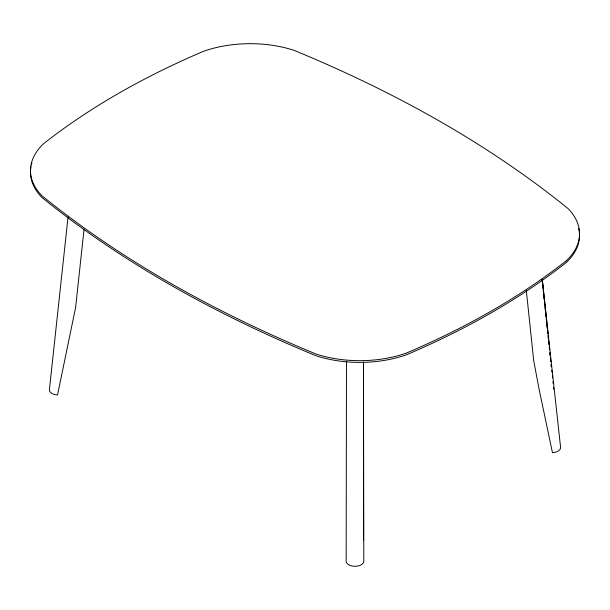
<?xml version="1.0" encoding="UTF-8"?>
<svg xmlns="http://www.w3.org/2000/svg" width="610" height="610" viewBox="0 0 610 610"><rect width="100%" height="100%" fill="white"/><g stroke="black" fill="none" stroke-linecap="round" stroke-linejoin="round"><path stroke-width="0.91" d="M346.48 361.135L346.167 561.604A8.845 5.109 0 0 0 354.982 566.309A8.845 5.109 0 0 0 363.796 561.604L363.484 362.088M84.005 229.711L75.594 307.57L57.538 394.96A8.845 5.109 0 0 1 49.38 389.874L68.068 216.779M542.298 279.99L560.62 447.587A8.845 5.109 0 0 1 552.462 452.681L539.164 389.584L533.773 361.044L526.293 290.253M542.305 279.296L547.917 333.312M548.115 335.21L548.512 339M548.71 340.898L549.099 344.688M549.297 346.587L549.595 349.423M549.892 352.267L550.182 355.111M550.479 357.956L550.876 361.745M551.173 364.589L551.371 366.488M551.76 370.278L551.958 372.176M552.355 375.966L552.553 377.857M552.942 381.646L553.14 383.545M553.537 387.335L553.735 389.233M542.137 279.891L543.037 288.385M543.236 290.276L543.632 294.058M543.83 295.941L544.227 299.723M544.425 301.607L544.829 305.389M545.027 307.272L545.424 311.054M545.622 312.938L546.019 316.72M546.217 318.611L546.613 322.385M546.911 325.221L547.216 328.05M547.513 330.887L547.811 333.716M548.108 336.552L548.306 338.436M548.703 342.218L548.901 344.101M549.305 347.883L549.503 349.774M549.9 353.548L550.098 355.439M550.495 359.214L550.693 361.105M551.089 364.879L551.288 366.77M363.469 362.134L363.59 540.323M566.217 260.821A750.91 433.535 0 0 1 406.588 352.984A89.06 51.415 0 0 1 316.201 354.09A1171.474 676.345 0 0 1 167.544 281.53A1171.474 676.345 0 0 1 41.869 195.703A89.06 51.415 0 0 1 43.775 143.518A750.91 433.535 0 0 1 203.412 51.354A89.06 51.415 0 0 1 293.799 50.256A1171.474 676.345 0 0 1 442.456 122.816A1171.474 676.345 0 0 1 568.131 208.635A89.06 51.415 0 0 1 566.225 260.821M578.661 228.422A89.06 51.415 0 0 1 566.225 262.552A750.91 433.535 0 0 1 406.588 354.715A89.06 51.415 0 0 1 316.201 355.821A1171.474 676.345 0 0 1 167.544 283.261A1171.474 676.345 0 0 1 41.869 197.434A89.06 51.415 0 0 1 31.018 166.644M31.423 164.83A89.06 51.415 0 0 1 31.933 163.03"/></g></svg>
